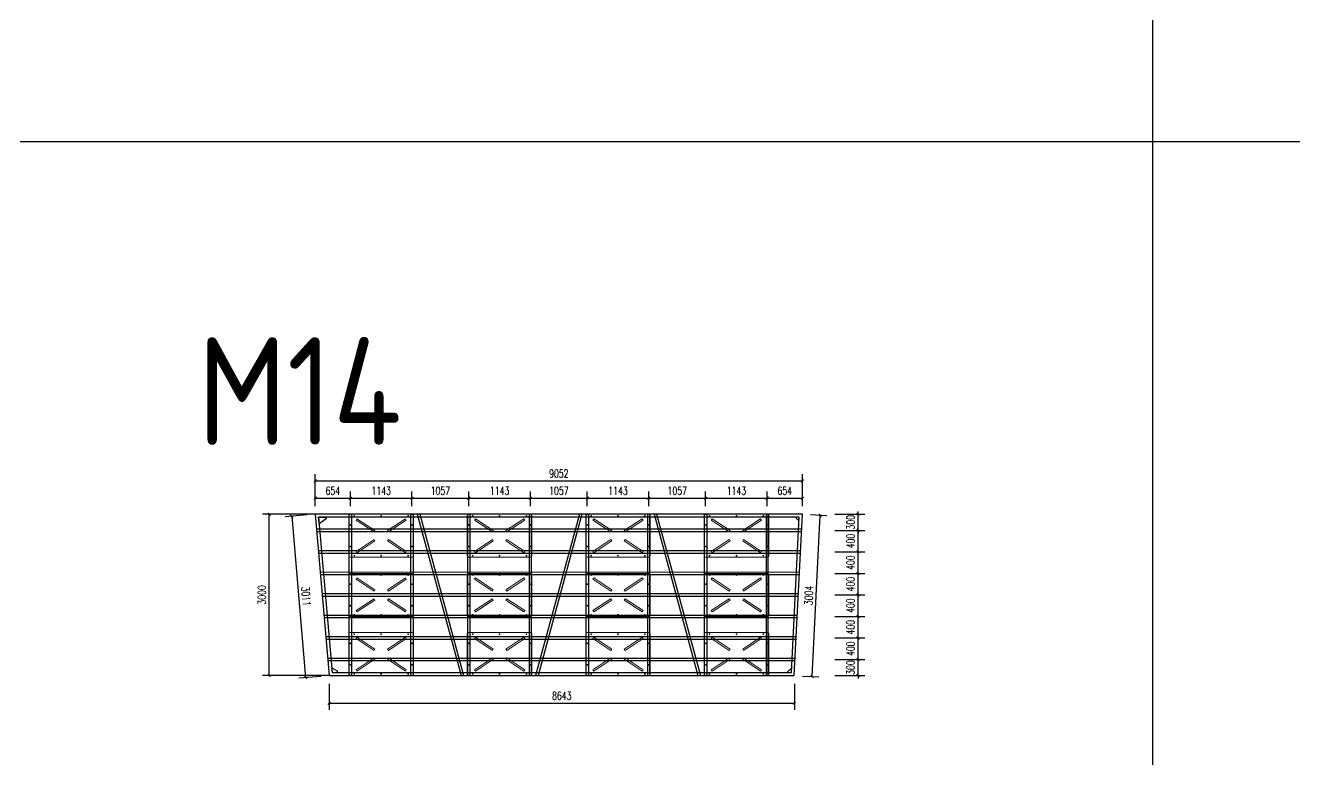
# Model space of a CAD drawing. Extents: x 1254079 to 1500931, y -102737 to 142253.
# Drawn here: x 1307027 to 1330609, y -38812 to -25168 of the extents above; entities that cross this region are included whole.
import ezdxf

# ---------------------------------------------------------------- set-up
doc = ezdxf.new("R2010")
doc.units = 0
doc.header["$LTSCALE"] = 1000
doc.header["$MEASUREMENT"] = 0
for name, color, linetype in [('DIM_MODI', 6, 'Continuous'), ('DOTE', 1, 'Continuous'), ('PUB_DIM', 3, 'Continuous'), ('PUB_TEXT', 7, 'Continuous'), ('W-float bowl浮筒', 253, 'Continuous'), ('W-FLOAT_BOWL浮筒', 253, 'Continuous'), ('W-STEEL_FRAME钢架', 3, 'Continuous'), ('W-STEEL_KEEL钢龙骨', 5, 'Continuous'), ('特殊段命名', 221, 'Continuous'), ('钢架', 90, 'Continuous')]:
    doc.layers.add(name, color=color, linetype=linetype)
doc.styles.add('_TCH_DIM_T3', font='SIMPLEX', dxfattribs={"width": 0.705882, "bigfont": 'GBCBIG'})
doc.styles.get("Standard").update_dxf_attribs({"font": 'gbenor.shx', "bigfont": 'gbcbig.shx'})
doc.dimstyles.new('_TCH_ARCH&&50', dxfattribs={"dimtxt": 148.75, "dimasz": 50, "dimexe": 125, "dimexo": 150, "dimgap": 63.125, "dimtad": 1, "dimdec": 0, "dimzin": 0, "dimdsep": 46, "dimtxsty": '_TCH_DIM_T3', "dimblk": 'ARCHTICK', "dimcen": 0.09, "dimclrt": 7, "dimazin": 2, "dimtfac": 1, "dimtdec": 0, "dimtix": 1, "dimtmove": 2, "dimatfit": 3, "dimfxl": 0, "dimtolj": 1, "dimtzin": 0, "dimarcsym": 0})

# ---------------------------------------------------------------- blocks, each defined once
blk = doc.blocks.new('_ArchTick')
at = {"color": 0, "linetype": 'ByBlock', "const_width": 0.4}
blk.add_lwpolyline([(-0.5, -0.5), (0.5, 0.5)], dxfattribs=at)
blk = doc.blocks.new('*D743')
at = {"layer": 'Defpoints', "color": 0, "transparency": 16777216}
for p in [(1321917, -36952), (1322497, -36952), (1321917, -37252)]:
    blk.add_point(p, dxfattribs=at)
at = {"layer": 'PUB_DIM', "color": 0, "lineweight": -2, "transparency": 16777216}
for p, q in [((1322067, -36952), (1322622, -36952)), ((1322497, -36952), (1322497, -36902)), ((1322497, -37252), (1322497, -36952)), ((1322067, -37252), (1322622, -37252)), ((1322497, -37252), (1322497, -37302))]:
    blk.add_line(p, q, dxfattribs=at)
at = {"layer": 'PUB_DIM', "color": 0, "lineweight": -2, "transparency": 16777216, "xscale": 50, "yscale": 50, "zscale": 50}
for p, rotation in [((1322497, -36952), 269.9992561467271), ((1322497, -37252), 89.9992561467271)]:
    blk.add_blockref('_ArchTick', p, dxfattribs=dict(at, rotation=rotation))
at = {"layer": 'PUB_DIM', "color": 7, "transparency": 16777216, "insert": (1322359, -37102), "char_height": 148.8, "attachment_point": 5, "rotation": 89.9993, "style": '_TCH_DIM_T3'}
blk.add_mtext('\\A1;300', dxfattribs=at)
blk = doc.blocks.new('*D744')
at = {"layer": 'Defpoints', "color": 0, "transparency": 16777216}
for p in [(1321917, -36552), (1322497, -36552), (1321917, -36952)]:
    blk.add_point(p, dxfattribs=at)
at = {"layer": 'PUB_DIM', "color": 0, "lineweight": -2, "transparency": 16777216}
for p, q in [((1322067, -36552), (1322622, -36552)), ((1322497, -36952), (1322497, -36552)), ((1322067, -36952), (1322622, -36952))]:
    blk.add_line(p, q, dxfattribs=at)
at = {"layer": 'PUB_DIM', "color": 0, "lineweight": -2, "transparency": 16777216, "xscale": 50, "yscale": 50, "zscale": 50}
for p, rotation in [((1322497, -36552), 89.99925614672695), ((1322497, -36952), 269.999256146727)]:
    blk.add_blockref('_ArchTick', p, dxfattribs=dict(at, rotation=rotation))
at = {"layer": 'PUB_DIM', "color": 7, "transparency": 16777216, "insert": (1322359, -36752), "char_height": 148.8, "attachment_point": 5, "rotation": 89.9993, "style": '_TCH_DIM_T3'}
blk.add_mtext('\\A1;400', dxfattribs=at)
blk = doc.blocks.new('*D745')
at = {"layer": 'Defpoints', "color": 0, "transparency": 16777216}
for p in [(1321917, -36152), (1322497, -36152), (1321917, -36552)]:
    blk.add_point(p, dxfattribs=at)
at = {"layer": 'PUB_DIM', "color": 0, "lineweight": -2, "transparency": 16777216}
for p, q in [((1322067, -36152), (1322622, -36152)), ((1322497, -36552), (1322497, -36152)), ((1322067, -36552), (1322622, -36552))]:
    blk.add_line(p, q, dxfattribs=at)
at = {"layer": 'PUB_DIM', "color": 0, "lineweight": -2, "transparency": 16777216, "xscale": 50, "yscale": 50, "zscale": 50}
for p, rotation in [((1322497, -36152), 89.99925614673225), ((1322497, -36552), 269.9992561467323)]:
    blk.add_blockref('_ArchTick', p, dxfattribs=dict(at, rotation=rotation))
at = {"layer": 'PUB_DIM', "color": 7, "transparency": 16777216, "insert": (1322359, -36352), "char_height": 148.8, "attachment_point": 5, "rotation": 89.9993, "style": '_TCH_DIM_T3'}
blk.add_mtext('\\A1;400', dxfattribs=at)
blk = doc.blocks.new('*D746')
at = {"layer": 'Defpoints', "color": 0, "transparency": 16777216}
for p in [(1321917, -35752), (1322497, -35752), (1321917, -36152)]:
    blk.add_point(p, dxfattribs=at)
at = {"layer": 'PUB_DIM', "color": 0, "lineweight": -2, "transparency": 16777216}
for p, q in [((1322067, -35752), (1322622, -35752)), ((1322497, -36152), (1322497, -35752)), ((1322067, -36152), (1322622, -36152))]:
    blk.add_line(p, q, dxfattribs=at)
at = {"layer": 'PUB_DIM', "color": 0, "lineweight": -2, "transparency": 16777216, "xscale": 50, "yscale": 50, "zscale": 50}
for p, rotation in [((1322497, -35752), 89.99925614673371), ((1322497, -36152), 269.9992561467337)]:
    blk.add_blockref('_ArchTick', p, dxfattribs=dict(at, rotation=rotation))
at = {"layer": 'PUB_DIM', "color": 7, "transparency": 16777216, "insert": (1322359, -35952), "char_height": 148.8, "attachment_point": 5, "rotation": 89.9993, "style": '_TCH_DIM_T3'}
blk.add_mtext('\\A1;400', dxfattribs=at)
blk = doc.blocks.new('*D747')
at = {"layer": 'Defpoints', "color": 0, "transparency": 16777216}
for p in [(1321917, -35352), (1322497, -35352), (1321917, -35752)]:
    blk.add_point(p, dxfattribs=at)
at = {"layer": 'PUB_DIM', "color": 0, "lineweight": -2, "transparency": 16777216}
for p, q in [((1322067, -35352), (1322622, -35352)), ((1322497, -35752), (1322497, -35352)), ((1322067, -35752), (1322622, -35752))]:
    blk.add_line(p, q, dxfattribs=at)
at = {"layer": 'PUB_DIM', "color": 0, "lineweight": -2, "transparency": 16777216, "xscale": 50, "yscale": 50, "zscale": 50}
for p, rotation in [((1322497, -35352), 89.99925614673371), ((1322497, -35752), 269.9992561467337)]:
    blk.add_blockref('_ArchTick', p, dxfattribs=dict(at, rotation=rotation))
at = {"layer": 'PUB_DIM', "color": 7, "transparency": 16777216, "insert": (1322359, -35552), "char_height": 148.8, "attachment_point": 5, "rotation": 89.9993, "style": '_TCH_DIM_T3'}
blk.add_mtext('\\A1;400', dxfattribs=at)
blk = doc.blocks.new('*D748')
at = {"layer": 'Defpoints', "color": 0, "transparency": 16777216}
for p in [(1321917, -34952), (1322497, -34952), (1321917, -35352)]:
    blk.add_point(p, dxfattribs=at)
at = {"layer": 'PUB_DIM', "color": 0, "lineweight": -2, "transparency": 16777216}
for p, q in [((1322067, -34952), (1322622, -34952)), ((1322497, -35352), (1322497, -34952)), ((1322067, -35352), (1322622, -35352))]:
    blk.add_line(p, q, dxfattribs=at)
at = {"layer": 'PUB_DIM', "color": 0, "lineweight": -2, "transparency": 16777216, "xscale": 50, "yscale": 50, "zscale": 50}
for p, rotation in [((1322497, -34952), 89.9992561467015), ((1322497, -35352), 269.9992561467015)]:
    blk.add_blockref('_ArchTick', p, dxfattribs=dict(at, rotation=rotation))
at = {"layer": 'PUB_DIM', "color": 7, "transparency": 16777216, "insert": (1322359, -35152), "char_height": 148.8, "attachment_point": 5, "rotation": 89.9993, "style": '_TCH_DIM_T3'}
blk.add_mtext('\\A1;400', dxfattribs=at)
blk = doc.blocks.new('*D749')
at = {"layer": 'Defpoints', "color": 0, "transparency": 16777216}
for p in [(1321917, -34552), (1322497, -34552), (1321917, -34952)]:
    blk.add_point(p, dxfattribs=at)
at = {"layer": 'PUB_DIM', "color": 0, "lineweight": -2, "transparency": 16777216}
for p, q in [((1322067, -34552), (1322622, -34552)), ((1322497, -34952), (1322497, -34552)), ((1322067, -34952), (1322622, -34952))]:
    blk.add_line(p, q, dxfattribs=at)
at = {"layer": 'PUB_DIM', "color": 0, "lineweight": -2, "transparency": 16777216, "xscale": 50, "yscale": 50, "zscale": 50}
for p, rotation in [((1322497, -34552), 89.99925614673093), ((1322497, -34952), 269.9992561467309)]:
    blk.add_blockref('_ArchTick', p, dxfattribs=dict(at, rotation=rotation))
at = {"layer": 'PUB_DIM', "color": 7, "transparency": 16777216, "insert": (1322359, -34752), "char_height": 148.8, "attachment_point": 5, "rotation": 89.9993, "style": '_TCH_DIM_T3'}
blk.add_mtext('\\A1;400', dxfattribs=at)
blk = doc.blocks.new('*D750')
at = {"layer": 'Defpoints', "color": 0, "transparency": 16777216}
for p in [(1321917, -34252), (1322497, -34252), (1321917, -34552)]:
    blk.add_point(p, dxfattribs=at)
at = {"layer": 'PUB_DIM', "color": 0, "lineweight": -2, "transparency": 16777216}
for p, q in [((1322067, -34252), (1322622, -34252)), ((1322497, -34252), (1322497, -34202)), ((1322497, -34552), (1322497, -34252)), ((1322067, -34552), (1322622, -34552)), ((1322497, -34552), (1322497, -34602))]:
    blk.add_line(p, q, dxfattribs=at)
at = {"layer": 'PUB_DIM', "color": 0, "lineweight": -2, "transparency": 16777216, "xscale": 50, "yscale": 50, "zscale": 50}
for p, rotation in [((1322497, -34252), 269.9992561467388), ((1322497, -34552), 89.99925614673876)]:
    blk.add_blockref('_ArchTick', p, dxfattribs=dict(at, rotation=rotation))
at = {"layer": 'PUB_DIM', "color": 7, "transparency": 16777216, "insert": (1322360, -34402), "char_height": 148.8, "attachment_point": 5, "rotation": 89.9993, "style": '_TCH_DIM_T3'}
blk.add_mtext('\\A1;300', dxfattribs=at)
blk = doc.blocks.new('*D751')
at = {"layer": 'Defpoints', "color": 0, "transparency": 16777216}
for p in [(1313066, -33954), (1312412, -34252), (1313066, -34252)]:
    blk.add_point(p, dxfattribs=at)
at = {"layer": 'PUB_DIM', "color": 0, "lineweight": -2, "transparency": 16777216}
for p, q in [((1312412, -34102), (1312412, -33829)), ((1312412, -33954), (1313066, -33954)), ((1313066, -34102), (1313066, -33829))]:
    blk.add_line(p, q, dxfattribs=at)
at = {"layer": 'PUB_DIM', "color": 0, "lineweight": -2, "transparency": 16777216, "xscale": 50, "yscale": 50, "zscale": 50, "rotation": 180}
blk.add_blockref('_ArchTick', (1312412, -33954), dxfattribs=at)
at = {"layer": 'PUB_DIM', "color": 0, "lineweight": -2, "transparency": 16777216, "xscale": 50, "yscale": 50, "zscale": 50}
blk.add_blockref('_ArchTick', (1313066, -33954), dxfattribs=at)
at = {"layer": 'PUB_DIM', "color": 7, "transparency": 16777216, "insert": (1312739, -33816), "char_height": 148.8, "attachment_point": 5, "style": '_TCH_DIM_T3'}
blk.add_mtext('\\A1;654', dxfattribs=at)
blk = doc.blocks.new('*D752')
at = {"layer": 'Defpoints', "color": 0, "transparency": 16777216}
for p in [(1314209, -33954), (1313066, -34252), (1314209, -34252)]:
    blk.add_point(p, dxfattribs=at)
at = {"layer": 'PUB_DIM', "color": 0, "lineweight": -2, "transparency": 16777216}
for p, q in [((1313066, -34102), (1313066, -33829)), ((1313066, -33954), (1314209, -33954)), ((1314209, -34102), (1314209, -33829))]:
    blk.add_line(p, q, dxfattribs=at)
at = {"layer": 'PUB_DIM', "color": 0, "lineweight": -2, "transparency": 16777216, "xscale": 50, "yscale": 50, "zscale": 50, "rotation": 180}
blk.add_blockref('_ArchTick', (1313066, -33954), dxfattribs=at)
at = {"layer": 'PUB_DIM', "color": 0, "lineweight": -2, "transparency": 16777216, "xscale": 50, "yscale": 50, "zscale": 50}
blk.add_blockref('_ArchTick', (1314209, -33954), dxfattribs=at)
at = {"layer": 'PUB_DIM', "color": 7, "transparency": 16777216, "insert": (1313638, -33816), "char_height": 148.8, "attachment_point": 5, "style": '_TCH_DIM_T3'}
blk.add_mtext('\\A1;1143', dxfattribs=at)
blk = doc.blocks.new('*D753')
at = {"layer": 'Defpoints', "color": 0, "transparency": 16777216}
for p in [(1315266, -33954), (1314209, -34252), (1315266, -34252)]:
    blk.add_point(p, dxfattribs=at)
at = {"layer": 'PUB_DIM', "color": 0, "lineweight": -2, "transparency": 16777216}
for p, q in [((1314209, -34102), (1314209, -33829)), ((1314209, -33954), (1315266, -33954)), ((1315266, -34102), (1315266, -33829))]:
    blk.add_line(p, q, dxfattribs=at)
at = {"layer": 'PUB_DIM', "color": 0, "lineweight": -2, "transparency": 16777216, "xscale": 50, "yscale": 50, "zscale": 50, "rotation": 180}
blk.add_blockref('_ArchTick', (1314209, -33954), dxfattribs=at)
at = {"layer": 'PUB_DIM', "color": 0, "lineweight": -2, "transparency": 16777216, "xscale": 50, "yscale": 50, "zscale": 50}
blk.add_blockref('_ArchTick', (1315266, -33954), dxfattribs=at)
at = {"layer": 'PUB_DIM', "color": 7, "transparency": 16777216, "insert": (1314738, -33816), "char_height": 148.8, "attachment_point": 5, "style": '_TCH_DIM_T3'}
blk.add_mtext('\\A1;1057', dxfattribs=at)
blk = doc.blocks.new('*D754')
at = {"layer": 'Defpoints', "color": 0, "transparency": 16777216}
for p in [(1316409, -33954), (1315266, -34252), (1316409, -34252)]:
    blk.add_point(p, dxfattribs=at)
at = {"layer": 'PUB_DIM', "color": 0, "lineweight": -2, "transparency": 16777216}
for p, q in [((1315266, -34102), (1315266, -33829)), ((1315266, -33954), (1316409, -33954)), ((1316409, -34102), (1316409, -33829))]:
    blk.add_line(p, q, dxfattribs=at)
at = {"layer": 'PUB_DIM', "color": 0, "lineweight": -2, "transparency": 16777216, "xscale": 50, "yscale": 50, "zscale": 50, "rotation": 180}
blk.add_blockref('_ArchTick', (1315266, -33954), dxfattribs=at)
at = {"layer": 'PUB_DIM', "color": 0, "lineweight": -2, "transparency": 16777216, "xscale": 50, "yscale": 50, "zscale": 50}
blk.add_blockref('_ArchTick', (1316409, -33954), dxfattribs=at)
at = {"layer": 'PUB_DIM', "color": 7, "transparency": 16777216, "insert": (1315838, -33816), "char_height": 148.8, "attachment_point": 5, "style": '_TCH_DIM_T3'}
blk.add_mtext('\\A1;1143', dxfattribs=at)
blk = doc.blocks.new('*D755')
at = {"layer": 'Defpoints', "color": 0, "transparency": 16777216}
for p in [(1317466, -33954), (1316409, -34252), (1317466, -34252)]:
    blk.add_point(p, dxfattribs=at)
at = {"layer": 'PUB_DIM', "color": 0, "lineweight": -2, "transparency": 16777216}
for p, q in [((1316409, -34102), (1316409, -33829)), ((1316409, -33954), (1317466, -33954)), ((1317466, -34102), (1317466, -33829))]:
    blk.add_line(p, q, dxfattribs=at)
at = {"layer": 'PUB_DIM', "color": 0, "lineweight": -2, "transparency": 16777216, "xscale": 50, "yscale": 50, "zscale": 50, "rotation": 180}
blk.add_blockref('_ArchTick', (1316409, -33954), dxfattribs=at)
at = {"layer": 'PUB_DIM', "color": 0, "lineweight": -2, "transparency": 16777216, "xscale": 50, "yscale": 50, "zscale": 50}
blk.add_blockref('_ArchTick', (1317466, -33954), dxfattribs=at)
at = {"layer": 'PUB_DIM', "color": 7, "transparency": 16777216, "insert": (1316938, -33816), "char_height": 148.8, "attachment_point": 5, "style": '_TCH_DIM_T3'}
blk.add_mtext('\\A1;1057', dxfattribs=at)
blk = doc.blocks.new('*D756')
at = {"layer": 'Defpoints', "color": 0, "transparency": 16777216}
for p in [(1318609, -33954), (1317466, -34252), (1318609, -34252)]:
    blk.add_point(p, dxfattribs=at)
at = {"layer": 'PUB_DIM', "color": 0, "lineweight": -2, "transparency": 16777216}
for p, q in [((1317466, -34102), (1317466, -33829)), ((1317466, -33954), (1318609, -33954)), ((1318609, -34102), (1318609, -33829))]:
    blk.add_line(p, q, dxfattribs=at)
at = {"layer": 'PUB_DIM', "color": 0, "lineweight": -2, "transparency": 16777216, "xscale": 50, "yscale": 50, "zscale": 50, "rotation": 180}
blk.add_blockref('_ArchTick', (1317466, -33954), dxfattribs=at)
at = {"layer": 'PUB_DIM', "color": 0, "lineweight": -2, "transparency": 16777216, "xscale": 50, "yscale": 50, "zscale": 50}
blk.add_blockref('_ArchTick', (1318609, -33954), dxfattribs=at)
at = {"layer": 'PUB_DIM', "color": 7, "transparency": 16777216, "insert": (1318038, -33816), "char_height": 148.8, "attachment_point": 5, "style": '_TCH_DIM_T3'}
blk.add_mtext('\\A1;1143', dxfattribs=at)
blk = doc.blocks.new('*D757')
at = {"layer": 'Defpoints', "color": 0, "transparency": 16777216}
for p in [(1319666, -33954), (1318609, -34252), (1319666, -34252)]:
    blk.add_point(p, dxfattribs=at)
at = {"layer": 'PUB_DIM', "color": 0, "lineweight": -2, "transparency": 16777216}
for p, q in [((1318609, -34102), (1318609, -33829)), ((1318609, -33954), (1319666, -33954)), ((1319666, -34102), (1319666, -33829))]:
    blk.add_line(p, q, dxfattribs=at)
at = {"layer": 'PUB_DIM', "color": 0, "lineweight": -2, "transparency": 16777216, "xscale": 50, "yscale": 50, "zscale": 50, "rotation": 180}
blk.add_blockref('_ArchTick', (1318609, -33954), dxfattribs=at)
at = {"layer": 'PUB_DIM', "color": 0, "lineweight": -2, "transparency": 16777216, "xscale": 50, "yscale": 50, "zscale": 50}
blk.add_blockref('_ArchTick', (1319666, -33954), dxfattribs=at)
at = {"layer": 'PUB_DIM', "color": 7, "transparency": 16777216, "insert": (1319138, -33816), "char_height": 148.8, "attachment_point": 5, "style": '_TCH_DIM_T3'}
blk.add_mtext('\\A1;1057', dxfattribs=at)
blk = doc.blocks.new('*D758')
at = {"layer": 'Defpoints', "color": 0, "transparency": 16777216}
for p in [(1320809, -33954), (1319666, -34252), (1320809, -34252)]:
    blk.add_point(p, dxfattribs=at)
at = {"layer": 'PUB_DIM', "color": 0, "lineweight": -2, "transparency": 16777216}
for p, q in [((1319666, -34102), (1319666, -33829)), ((1319666, -33954), (1320809, -33954)), ((1320809, -34102), (1320809, -33829))]:
    blk.add_line(p, q, dxfattribs=at)
at = {"layer": 'PUB_DIM', "color": 0, "lineweight": -2, "transparency": 16777216, "xscale": 50, "yscale": 50, "zscale": 50, "rotation": 180}
blk.add_blockref('_ArchTick', (1319666, -33954), dxfattribs=at)
at = {"layer": 'PUB_DIM', "color": 0, "lineweight": -2, "transparency": 16777216, "xscale": 50, "yscale": 50, "zscale": 50}
blk.add_blockref('_ArchTick', (1320809, -33954), dxfattribs=at)
at = {"layer": 'PUB_DIM', "color": 7, "transparency": 16777216, "insert": (1320238, -33816), "char_height": 148.8, "attachment_point": 5, "style": '_TCH_DIM_T3'}
blk.add_mtext('\\A1;1143', dxfattribs=at)
blk = doc.blocks.new('*D759')
at = {"layer": 'Defpoints', "color": 0, "transparency": 16777216}
for p in [(1321464, -33954), (1320809, -34252), (1321464, -34252)]:
    blk.add_point(p, dxfattribs=at)
at = {"layer": 'PUB_DIM', "color": 0, "lineweight": -2, "transparency": 16777216}
for p, q in [((1320809, -34102), (1320809, -33829)), ((1320809, -33954), (1321464, -33954)), ((1321464, -34102), (1321464, -33829))]:
    blk.add_line(p, q, dxfattribs=at)
at = {"layer": 'PUB_DIM', "color": 0, "lineweight": -2, "transparency": 16777216, "xscale": 50, "yscale": 50, "zscale": 50, "rotation": 180}
blk.add_blockref('_ArchTick', (1320809, -33954), dxfattribs=at)
at = {"layer": 'PUB_DIM', "color": 0, "lineweight": -2, "transparency": 16777216, "xscale": 50, "yscale": 50, "zscale": 50}
blk.add_blockref('_ArchTick', (1321464, -33954), dxfattribs=at)
at = {"layer": 'PUB_DIM', "color": 7, "transparency": 16777216, "insert": (1321136, -33816), "char_height": 148.8, "attachment_point": 5, "style": '_TCH_DIM_T3'}
blk.add_mtext('\\A1;654', dxfattribs=at)
blk = doc.blocks.new('*D760')
at = {"layer": 'Defpoints', "color": 0, "transparency": 16777216}
for p in [(1311557, -34252), (1312813, -34252), (1312813, -37252)]:
    blk.add_point(p, dxfattribs=at)
at = {"layer": 'PUB_DIM', "color": 0, "lineweight": -2, "transparency": 16777216}
for p, q in [((1312663, -34252), (1311432, -34252)), ((1311557, -37252), (1311557, -34252)), ((1312663, -37252), (1311432, -37252))]:
    blk.add_line(p, q, dxfattribs=at)
at = {"layer": 'PUB_DIM', "color": 0, "lineweight": -2, "transparency": 16777216, "xscale": 50, "yscale": 50, "zscale": 50}
for p, rotation in [((1311557, -34252), 90), ((1311557, -37252), 270)]:
    blk.add_blockref('_ArchTick', p, dxfattribs=dict(at, rotation=rotation))
at = {"layer": 'PUB_DIM', "color": 7, "transparency": 16777216, "insert": (1311420, -35752), "char_height": 148.8, "attachment_point": 5, "rotation": 90, "style": '_TCH_DIM_T3'}
blk.add_mtext('\\A1;3000', dxfattribs=at)
blk = doc.blocks.new('*D761')
at = {"layer": 'Defpoints', "color": 0, "transparency": 16777216}
for p in [(1321464, -34252), (1321795, -34269), (1321314, -37252)]:
    blk.add_point(p, dxfattribs=at)
at = {"layer": 'PUB_DIM', "color": 0, "lineweight": -2, "transparency": 16777216}
for p, q in [((1321613, -34260), (1321920, -34275)), ((1321645, -37269), (1321795, -34269)), ((1321464, -37260), (1321770, -37275))]:
    blk.add_line(p, q, dxfattribs=at)
at = {"layer": 'PUB_DIM', "color": 0, "lineweight": -2, "transparency": 16777216, "xscale": 50, "yscale": 50, "zscale": 50}
for p, rotation in [((1321795, -34269), 87.14164330461938), ((1321645, -37269), 267.1416433046194)]:
    blk.add_blockref('_ArchTick', p, dxfattribs=dict(at, rotation=rotation))
at = {"layer": 'PUB_DIM', "color": 7, "transparency": 16777216, "insert": (1321583, -35762), "char_height": 148.8, "attachment_point": 5, "rotation": 87.1416, "style": '_TCH_DIM_T3'}
blk.add_mtext('\\A1;3004', dxfattribs=at)
blk = doc.blocks.new('*D762')
at = {"layer": 'Defpoints', "color": 0, "transparency": 16777216}
for p in [(1312412, -34252), (1312670, -37252), (1312234, -37290)]:
    blk.add_point(p, dxfattribs=at)
at = {"layer": 'PUB_DIM', "color": 0, "lineweight": -2, "transparency": 16777216}
for p, q in [((1312262, -34265), (1311851, -34300)), ((1311975, -34290), (1312234, -37290)), ((1312521, -37265), (1312110, -37300))]:
    blk.add_line(p, q, dxfattribs=at)
at = {"layer": 'PUB_DIM', "color": 0, "lineweight": -2, "transparency": 16777216, "xscale": 50, "yscale": 50, "zscale": 50}
for p, rotation in [((1311975, -34290), 94.93282121373767), ((1312234, -37290), 274.9328212137376)]:
    blk.add_blockref('_ArchTick', p, dxfattribs=dict(at, rotation=rotation))
at = {"layer": 'PUB_DIM', "color": 7, "transparency": 16777216, "insert": (1312242, -35778), "char_height": 148.8, "attachment_point": 5, "rotation": 274.9328, "style": '_TCH_DIM_T3'}
blk.add_mtext('\\A1;3011', dxfattribs=at)
blk = doc.blocks.new('*D763')
at = {"layer": 'Defpoints', "color": 0, "transparency": 16777216}
for p in [(1312670, -37252), (1321314, -37252), (1321314, -37763)]:
    blk.add_point(p, dxfattribs=at)
at = {"layer": 'PUB_DIM', "color": 0, "lineweight": -2, "transparency": 16777216}
for p, q in [((1312670, -37402), (1312670, -37888)), ((1321314, -37402), (1321314, -37888)), ((1312670, -37763), (1321314, -37763))]:
    blk.add_line(p, q, dxfattribs=at)
at = {"layer": 'PUB_DIM', "color": 0, "lineweight": -2, "transparency": 16777216, "xscale": 50, "yscale": 50, "zscale": 50, "rotation": 180}
blk.add_blockref('_ArchTick', (1312670, -37763), dxfattribs=at)
at = {"layer": 'PUB_DIM', "color": 0, "lineweight": -2, "transparency": 16777216, "xscale": 50, "yscale": 50, "zscale": 50}
blk.add_blockref('_ArchTick', (1321314, -37763), dxfattribs=at)
at = {"layer": 'PUB_DIM', "color": 7, "transparency": 16777216, "insert": (1316992, -37625), "char_height": 148.8, "attachment_point": 5, "style": '_TCH_DIM_T3'}
blk.add_mtext('\\A1;8643', dxfattribs=at)
blk = doc.blocks.new('*D764')
at = {"layer": 'Defpoints', "color": 0, "transparency": 16777216}
for p in [(1321464, -33633), (1312412, -34252), (1321464, -34252)]:
    blk.add_point(p, dxfattribs=at)
at = {"layer": 'PUB_DIM', "color": 0, "lineweight": -2, "transparency": 16777216}
for p, q in [((1312412, -34102), (1312412, -33508)), ((1312412, -33633), (1321464, -33633)), ((1321464, -34102), (1321464, -33508))]:
    blk.add_line(p, q, dxfattribs=at)
at = {"layer": 'PUB_DIM', "color": 0, "lineweight": -2, "transparency": 16777216, "xscale": 50, "yscale": 50, "zscale": 50, "rotation": 180}
blk.add_blockref('_ArchTick', (1312412, -33633), dxfattribs=at)
at = {"layer": 'PUB_DIM', "color": 0, "lineweight": -2, "transparency": 16777216, "xscale": 50, "yscale": 50, "zscale": 50}
blk.add_blockref('_ArchTick', (1321464, -33633), dxfattribs=at)
at = {"layer": 'PUB_DIM', "color": 7, "transparency": 16777216, "insert": (1316938, -33496), "char_height": 148.8, "attachment_point": 5, "style": '_TCH_DIM_T3'}
blk.add_mtext('\\A1;9052', dxfattribs=at)
blk = doc.blocks.new('$matou$00000145')
at = {"layer": 'W-float bowl浮筒', "lineweight": 0}
for p, q in [((-600, -375), (-600, 375)), ((-575, 400), (575, 400)), ((-507, 370), (-493, 370)), ((-500, 377), (-500, 363)), ((-7, 370), (7, 370)), ((0, 377), (0, 363)), ((493, 370), (507, 370)), ((500, 377), (500, 363)), ((600, 375), (600, -375)), ((-577, 200), (-563, 200)), ((-570, 207), (-570, 193)), ((563, 200), (577, 200)), ((570, 207), (570, 193)), ((-577, -200), (-563, -200)), ((-570, -193), (-570, -207)), ((563, -200), (577, -200)), ((570, -193), (570, -207)), ((575, -400), (-575, -400)), ((-507, -370), (-493, -370)), ((-500, -377), (-500, -363)), ((-7, -370), (7, -370)), ((0, -377), (0, -363)), ((493, -370), (507, -370)), ((500, -377), (500, -363))]:
    blk.add_line(p, q, dxfattribs=at)
at = {"layer": 'W-float bowl浮筒', "lineweight": 0, "ltscale": 100}
for points in [[(-450, 316), (-117, 95), (-133, 70), (-467, 291)], [(450, 316), (117, 95), (133, 70), (467, 291)], [(-450, -316), (-117, -95), (-133, -70), (-467, -291)], [(450, -316), (117, -95), (133, -70), (467, -291)]]:
    blk.add_lwpolyline(points, close=True, dxfattribs=at)
at = {"layer": 'W-float bowl浮筒', "lineweight": 0}
for centre in [(-500, 370), (0, 370), (500, 370), (-570, 200), (570, 200), (-570, -200), (570, -200), (-500, -370), (0, -370), (500, -370)]:
    blk.add_circle(centre, 7, dxfattribs=at)
for centre, start, end in [((-575, 375), 90, 180), ((575, 375), 0, 90), ((-575, -375), 180, 270), ((575, -375), 270, 0)]:
    blk.add_arc(centre, 25, start, end, dxfattribs=at)

msp = doc.modelspace()

# ---------------------------------------------------------------- linework, layer by layer
at = {"layer": 'DIM_MODI'}
msp.add_lwpolyline([(1284443.8, -27325), (1371490.4, -27325)], dxfattribs=at)
at = {"layer": 'DOTE'}
for points in [[(1312474.8, -34310), (1312613.4, -34310), (1312613.4, -34339.6), (1312505.5, -34419.9), (1312484.3, -34419.9)], [(1321402.5, -34310), (1321346.9, -34310), (1321346.9, -34325.3), (1321387.7, -34360.6), (1321400, -34361.2)], [(1312723.7, -37194), (1312827, -37194), (1312827, -37170.2), (1312736.6, -37119.7), (1312717.2, -37119.4)], [(1321262.1, -37122.4), (1321245.8, -37122.4), (1321189.6, -37182.8), (1321189.6, -37194), (1321258.5, -37194)]]:
    msp.add_lwpolyline(points, close=True, dxfattribs=at)
at = {"layer": 'PUB_DIM'}
for p, q in [((1314200.5, -35552), (1314214.5, -35552)), ((1314207.5, -35545), (1314207.5, -35559)), ((1314200.5, -35952), (1314214.5, -35952)), ((1314207.5, -35945), (1314207.5, -35959))]:
    msp.add_line(p, q, dxfattribs=at)
at = {"layer": 'W-STEEL_FRAME钢架'}
for p, q in [((1314307.3, -34252), (1315121.3, -37252)), ((1314353.7, -34252), (1315167.7, -37252)), ((1317321.3, -34252), (1316507.3, -37252)), ((1317367.7, -34252), (1316553.7, -37252)), ((1318707.3, -34252), (1319521.3, -37252)), ((1318753.7, -34252), (1319567.7, -37252))]:
    msp.add_line(p, q, dxfattribs=at)
for points in [[(1313044.5, -34252), (1313087.5, -34252), (1313087.5, -37252), (1313044.5, -37252)], [(1314187.5, -34252), (1314230.5, -34252), (1314230.5, -37252), (1314187.5, -37252)], [(1315244.5, -34252), (1315287.5, -34252), (1315287.5, -37252), (1315244.5, -37252)], [(1316430.5, -34252), (1316387.5, -34252), (1316387.5, -37252), (1316430.5, -37252)], [(1317444.5, -34252), (1317487.5, -34252), (1317487.5, -37252), (1317444.5, -37252)], [(1318630.5, -34252), (1318587.5, -34252), (1318587.5, -37252), (1318630.5, -37252)], [(1319644.5, -34252), (1319687.5, -34252), (1319687.5, -37252), (1319644.5, -37252)], [(1320830.5, -34252), (1320787.5, -34252), (1320787.5, -37252), (1320830.5, -37252)]]:
    msp.add_lwpolyline(points, close=True, dxfattribs=at)
at = {"layer": 'W-STEEL_KEEL钢龙骨'}
for p, q in [((1321449.5, -34532.3), (1312435.8, -34532.4)), ((1312439.2, -34572.4), (1321447.5, -34572.3)), ((1321429.5, -34932.8), (1312470.4, -34933.7)), ((1312473.8, -34973.7), (1321427.5, -34972.8)), ((1321409.6, -35331.9), (1312504.8, -35332.1)), ((1312508.2, -35372.1), (1321407.6, -35371.9)), ((1321389.6, -35732.2), (1312539.3, -35732.1)), ((1312542.7, -35772.1), (1321387.6, -35772.2)), ((1321369.7, -36131.8), (1312573.8, -36132.2)), ((1312577.3, -36172.2), (1321367.7, -36171.8)), ((1321349.7, -36532.2), (1312608.4, -36532.4)), ((1312611.8, -36572.4), (1321347.7, -36572.2)), ((1321329.7, -36932), (1312642.9, -36932.2)), ((1312646.3, -36972.2), (1321327.7, -36972))]:
    msp.add_line(p, q, dxfattribs=at)
at = {"layer": '特殊段命名'}
msp.add_lwpolyline([(1327967.1, 620.5), (1327967.1, -87216.1)], dxfattribs=at)
at = {"layer": '钢架'}
for points in [[(1312411.6, -34252), (1312670.5, -37252), (1321313.7, -37252), (1321463.5, -34252)], [(1312474.8, -34310), (1312723.7, -37194), (1321258.5, -37194), (1321402.5, -34310)]]:
    msp.add_lwpolyline(points, close=True, dxfattribs=at)

# ---------------------------------------------------------------- block references
at = {"layer": 'W-FLOAT_BOWL浮筒'}
for p in [(1313637.5, -34652), (1315837.5, -34652), (1318037.5, -34652), (1320237.5, -34652), (1313637.5, -35752), (1315837.5, -35752), (1318037.5, -35752), (1320237.5, -35752), (1313637.5, -36852), (1315837.5, -36852), (1318037.5, -36852), (1320237.5, -36852)]:
    msp.add_blockref('$matou$00000145', p, dxfattribs=at)

# ---------------------------------------------------------------- texts
at = {"layer": 'PUB_TEXT'}
msp.add_text('M14', height=2000, dxfattribs=at).set_placement((1310224.9, -32963.1))

# ---------------------------------------------------------------- dimensions: what is measured, and where the dimension line sits
at = {"layer": 'PUB_DIM'}
for p1, p2, distance, picture, middle in [((1312411.6, -34252), (1321463.5, -34252), 618.7, '*D764', (1316937.5, -33495.8)), ((1312411.6, -34252), (1313066, -34252), 298.4, '*D751', (1312738.8, -33816.1)), ((1313066, -34252), (1314209, -34252), 298.4, '*D752', (1313637.5, -33816.1)), ((1314209, -34252), (1315266, -34252), 298.4, '*D753', (1314737.5, -33816.1)), ((1315266, -34252), (1316409, -34252), 298.4, '*D754', (1315837.5, -33816.1)), ((1316409, -34252), (1317466, -34252), 298.4, '*D755', (1316937.5, -33816.1)), ((1317466, -34252), (1318609, -34252), 298.4, '*D756', (1318037.5, -33816.1)), ((1318609, -34252), (1319666, -34252), 298.4, '*D757', (1319137.5, -33816.1)), ((1319666, -34252), (1320809, -34252), 298.4, '*D758', (1320237.5, -33816.1)), ((1320809.0352, -34252.0345), (1321463.5137, -34252.0345), 298.3987, '*D759', (1321136.2745, -33816.1358)), ((1312812.9, -37252), (1312812.9, -34252), 1255.5, '*D760', (1311419.9, -35752)), ((1312411.6, -34252), (1312670.5, -37252), -438.1, '*D762', (1312241.6, -35777.9)), ((1321313.7, -37252), (1321463.5, -34252), -331.9, '*D761', (1321582.8, -35761.7)), ((1321916.5, -34551.6), (1321916.5, -34251.6), -580.5, '*D750', (1322359.5, -34401.6)), ((1321916.5, -34951.6), (1321916.5, -34551.6), -580.5, '*D749', (1322359.5, -34751.6)), ((1321916.5, -35351.6), (1321916.5, -34951.6), -580.5, '*D748', (1322359.5, -35151.6)), ((1321916.5, -35751.5), (1321916.5, -35351.6), -580.5, '*D747', (1322359.5, -35551.6)), ((1321916.5, -36151.5), (1321916.5, -35751.5), -580.5, '*D746', (1322359.5, -35951.5)), ((1321916.5, -36551.5), (1321916.5, -36151.5), -580.5, '*D745', (1322359.5, -36351.5)), ((1321916.5, -36951.6), (1321916.5, -36551.5), -580.5, '*D744', (1322359.5, -36751.6)), ((1321916.5, -37251.5), (1321916.5, -36951.6), -580.5, '*D743', (1322359.5, -37101.6)), ((1312670.5, -37252), (1321313.7, -37252), -510.5, '*D763', (1316992.1, -37625))]:
    dim = msp.add_aligned_dim(p1=p1, p2=p2, distance=distance, dimstyle='_TCH_ARCH&&50', dxfattribs=at)
    dim.commit()
    dim.dimension.update_dxf_attribs({"geometry": picture, "text_midpoint": middle})

doc.saveas('drawing.dxf')
